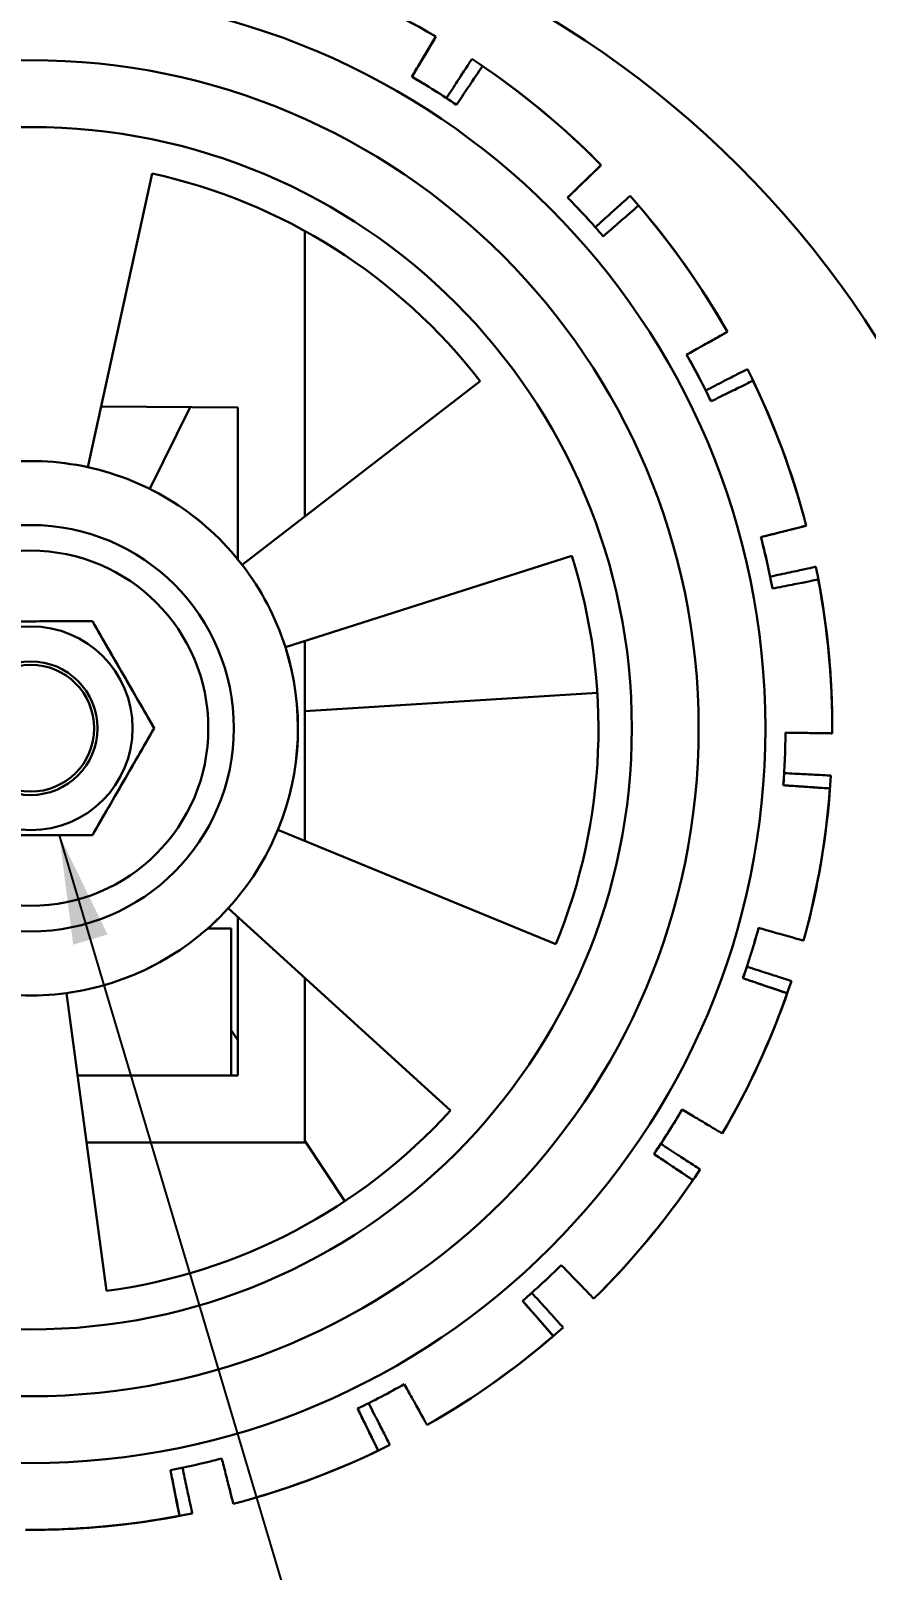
# Model space of a CAD drawing. Header units: millimetres. Extents: x 0 to 4412, y -498 to 1086.
# Drawn here: x 3981.5 to 4012.7, y 665.8 to 723.4 of the extents above; entities that cross this region are included whole.
import ezdxf

# ---------------------------------------------------------------- set-up
doc = ezdxf.new("R2010")
doc.units = ezdxf.units.MM
doc.header["$LTSCALE"] = 1.8
doc.header["$PDSIZE"] = -1
doc.layers.add('10', color=7, linetype='Continuous')
doc.styles.add('SLDTEXTSTYLE3', font='TXT', dxfattribs={"width": 0.7})
doc.dimstyles.new('ISO-25', dxfattribs={"dimtxt": 2.5, "dimasz": 2.5, "dimexe": 1.25, "dimexo": 0.625, "dimtad": 1, "dimtxsty": 'Standard', "dimcen": 2.5, "dimadec": 0, "dimazin": 0, "dimtfac": 1, "dimtmove": 0, "dimatfit": 3, "dimfxl": 1, "dimarcsym": 0})
doc.dimstyles.new('SLDDIMSTYLE2', dxfattribs={"dimtxt": 0.18, "dimasz": 4.08, "dimexe": 0, "dimexo": 0.0625, "dimgap": 0, "dimtad": 0, "dimtih": 1, "dimtoh": 1, "dimdec": 0, "dimrnd": 1e-09, "dimzin": 0, "dimdsep": 46, "dimtxsty": 'Standard', "dimsah": 1, "dimcen": 0.09, "dimadec": 0, "dimazin": 0, "dimtfac": 4.08, "dimtdec": 0, "dimtofl": 0, "dimtmove": 0, "dimatfit": 3, "dimfxl": 1, "dimfrac": 2, "dimtolj": 1, "dimtzin": 0, "dimarcsym": 0})

# ---------------------------------------------------------------- blocks, each defined once
blk = doc.blocks.new('*D62')
at = {"color": 0, "lineweight": -2, "transparency": 16777216}
for p, q in [((3591.886, 696.798), (3591.886, 620.731)), ((4041.886, 696.798), (4041.886, 620.731)), ((3595.966, 622.731), (4037.806, 622.731))]:
    blk.add_line(p, q, dxfattribs=at)
at = {"color": 0, "transparency": 16777216}
for points in [[(3595.966, 623.411), (3595.966, 622.051), (3591.886, 622.731)], [(4037.806, 623.411), (4037.806, 622.051), (4041.886, 622.731)]]:
    blk.add_solid(points, dxfattribs=at)
at = {"layer": 'Defpoints', "color": 0, "transparency": 16777216}
for p in [(3591.886, 696.798), (4041.886, 696.798), (4041.886, 622.731)]:
    blk.add_point(p, dxfattribs=at)
at = {"color": 0, "transparency": 16777216, "insert": (3841.298, 628.255), "char_height": 3.5, "attachment_point": 5, "style": 'SLDTEXTSTYLE3'}
blk.add_mtext('{\\Fgbenor|c134;\\H2.28571x;900}', dxfattribs=at)

msp = doc.modelspace()

# ---------------------------------------------------------------- linework, layer by layer
at = {"color": 7, "linetype": 'Continuous', "lineweight": 30}
for p, q in [((3996.0285, 722.195), (3996.618, 723.1825)), ((3996.6181, 723.1825), (3996.0286, 722.195)), ((3996.0289, 722.195), (3996.6184, 723.1825)), ((3996.6185, 723.1825), (3996.029, 722.195)), ((3996.0292, 722.195), (3996.6187, 723.1825)), ((3996.6188, 723.1825), (3996.0293, 722.195)), ((3996.0296, 722.195), (3996.6191, 723.1825)), ((3996.6192, 723.1825), (3996.0296, 722.195)), ((3996.6177, 723.1825), (3996.618, 723.1825)), ((3996.6181, 723.1825), (3996.6184, 723.1825)), ((3996.6185, 723.1825), (3996.6187, 723.1825)), ((3996.6188, 723.1825), (3996.6191, 723.1825)), ((3996.6192, 723.1825), (3996.6195, 723.1825)), ((3996.0286, 722.195), (3996.0285, 722.195)), ((3996.029, 722.195), (3996.0289, 722.195)), ((3996.0293, 722.195), (3996.0292, 722.195)), ((3996.0296, 722.195), (3996.0296, 722.195)), ((3998.3612, 722.0787), (3998.3615, 722.0787)), ((3998.3615, 722.0787), (3998.3616, 722.0787)), ((3998.3616, 722.0787), (3998.3618, 722.0787)), ((3998.3619, 722.0787), (3998.3619, 722.0787)), ((3998.3619, 722.0787), (3998.3622, 722.0787)), ((3998.3622, 722.0787), (3998.3622, 722.0787)), ((3998.3622, 722.0787), (3998.3625, 722.0787)), ((3998.3626, 722.0787), (3998.3626, 722.0787)), ((3998.3626, 722.0787), (3998.3629, 722.0787)), ((3995.7204, 721.6798), (3995.7226, 721.6798)), ((3985.9923, 718.0574), (3983.5885, 707.0672)), ((3983.5903, 707.0672), (3985.9939, 718.0571)), ((4001.9756, 717.574), (4002.8006, 718.3753)), ((4002.8007, 718.3753), (4001.9757, 717.574)), ((4001.976, 717.574), (4002.801, 718.3753)), ((4002.8011, 718.3753), (4001.9761, 717.574)), ((4001.9763, 717.574), (4002.8013, 718.3753)), ((4002.8014, 718.3753), (4001.9764, 717.574)), ((4001.9767, 717.574), (4002.8017, 718.3753)), ((4002.8017, 718.3753), (4001.9767, 717.574)), ((4002.8003, 718.3753), (4002.8006, 718.3753)), ((4002.8007, 718.3753), (4002.801, 718.3753)), ((4002.8011, 718.3753), (4002.8013, 718.3753)), ((4002.8014, 718.3753), (4002.8017, 718.3753)), ((4002.8017, 718.3753), (4002.802, 718.3753)), ((4001.9757, 717.574), (4001.9756, 717.574)), ((4001.9761, 717.574), (4001.976, 717.574)), ((4001.9764, 717.574), (4001.9763, 717.574)), ((4001.9767, 717.574), (4001.9767, 717.574)), ((4001.5446, 717.156), (4001.5469, 717.156)), ((4004.1987, 716.8579), (4004.199, 716.8579)), ((4004.199, 716.8579), (4004.1991, 716.8579)), ((4004.1991, 716.8579), (4004.1993, 716.8579)), ((4004.1994, 716.8579), (4004.1994, 716.8579)), ((4004.1994, 716.8579), (4004.1997, 716.8579)), ((4004.1997, 716.8579), (4004.1998, 716.8579)), ((4004.1998, 716.8579), (4004.2, 716.8579)), ((4004.2, 716.8579), (4004.2001, 716.8579)), ((4004.2001, 716.8579), (4004.2004, 716.8579)), ((3991.7056, 705.2125), (3991.7056, 715.9106)), ((4006.5241, 711.5713), (4007.5283, 712.1317)), ((4007.5284, 712.1317), (4006.5242, 711.5713)), ((4006.5244, 711.5713), (4007.5287, 712.1317)), ((4007.5288, 712.1317), (4006.5245, 711.5713)), ((4006.5248, 711.5713), (4007.529, 712.1317)), ((4007.5291, 712.1317), (4006.5249, 711.5713)), ((4006.5251, 711.5713), (4007.5294, 712.1317)), ((4007.5295, 712.1317), (4006.5252, 711.5713)), ((4007.528, 712.1317), (4007.5283, 712.1317)), ((4007.5284, 712.1317), (4007.5287, 712.1317)), ((4007.5288, 712.1317), (4007.529, 712.1317)), ((4007.5291, 712.1317), (4007.5294, 712.1317)), ((4007.5295, 712.1317), (4007.5298, 712.1317)), ((4006.5242, 711.5713), (4006.5241, 711.5713)), ((4006.5245, 711.5713), (4006.5244, 711.5713)), ((4006.5249, 711.5713), (4006.5248, 711.5713)), ((4006.5252, 711.5713), (4006.5251, 711.5713)), ((4005.9995, 711.2789), (4006.0018, 711.2789)), ((3989.3681, 703.4083), (3998.2738, 710.2822)), ((4008.486, 710.3041), (4008.4863, 710.3041)), ((4008.4863, 710.3041), (4008.4864, 710.3041)), ((4008.4864, 710.3041), (4008.4867, 710.3041)), ((4008.4867, 710.3041), (4008.4868, 710.3041)), ((4008.4868, 710.3041), (4008.487, 710.3041)), ((4008.487, 710.3041), (4008.4871, 710.3041)), ((4008.4871, 710.3041), (4008.4874, 710.3041)), ((4008.4874, 710.3041), (4008.4875, 710.3041)), ((4008.4875, 710.3041), (4008.4878, 710.3041)), ((3989.2056, 709.2982), (3984.0867, 709.3372)), ((3987.4229, 709.3117), (3985.9042, 706.2542)), ((3989.2056, 703.6153), (3989.2056, 709.2982)), ((3983.5903, 707.0672), (3983.5885, 707.0672)), ((4009.3639, 704.5959), (4010.479, 704.8772)), ((4009.364, 704.5959), (4009.3639, 704.5959)), ((4010.4791, 704.8772), (4009.364, 704.5959)), ((4009.3643, 704.5959), (4010.4794, 704.8772)), ((4009.3644, 704.5959), (4009.3643, 704.5959)), ((4010.4795, 704.8772), (4009.3644, 704.5959)), ((4009.3646, 704.5959), (4010.4797, 704.8772)), ((4009.3647, 704.5959), (4009.3646, 704.5959)), ((4010.4798, 704.8772), (4009.3647, 704.5959)), ((4009.365, 704.5959), (4010.4801, 704.8772)), ((4009.3651, 704.5959), (4009.365, 704.5959)), ((4010.4801, 704.8772), (4009.3651, 704.5959)), ((4010.4787, 704.8772), (4010.479, 704.8772)), ((4010.4791, 704.8772), (4010.4794, 704.8772)), ((4010.4795, 704.8772), (4010.4797, 704.8772)), ((4010.4798, 704.8772), (4010.4801, 704.8772)), ((4010.4801, 704.8772), (4010.4804, 704.8772)), ((4008.7816, 704.449), (4008.7838, 704.449)), ((4001.7001, 703.7457), (3990.9805, 700.3323)), ((3990.9822, 700.3323), (4001.7003, 703.7452)), ((4010.931, 702.864), (4010.9313, 702.864)), ((4010.9314, 702.864), (4010.9314, 702.864)), ((4010.9314, 702.864), (4010.9317, 702.864)), ((4010.9317, 702.864), (4010.9318, 702.864)), ((4010.9318, 702.864), (4010.932, 702.864)), ((4010.932, 702.864), (4010.9321, 702.864)), ((4010.9321, 702.864), (4010.9324, 702.864)), ((4010.9324, 702.864), (4010.9325, 702.864)), ((4010.9325, 702.864), (4010.9328, 702.864)), ((3983.7587, 701.2994), (3983.7588, 701.2994)), ((3991.7056, 693.0857), (3991.7056, 700.5627)), ((3990.9822, 700.3323), (3990.9805, 700.3323)), ((4002.6603, 698.627), (3991.7056, 697.9405)), ((3986.0702, 697.3006), (3986.0703, 697.3006)), ((4011.4513, 697.1063), (4011.4516, 697.1063)), ((4011.4517, 697.1063), (4011.4516, 697.1063)), ((4011.4517, 697.1063), (4011.4519, 697.1063)), ((4011.452, 697.1063), (4011.4519, 697.1063)), ((4011.452, 697.1063), (4011.4523, 697.1063)), ((4011.4523, 697.1063), (4011.4526, 697.1063)), ((4011.4523, 697.1063), (4011.4523, 697.1063)), ((4011.4527, 697.1063), (4011.4526, 697.1063)), ((4011.4527, 697.1063), (4011.453, 697.1063)), ((4009.6207, 695.1617), (4009.623, 695.1617)), ((4010.2199, 695.1215), (4010.22, 695.1215)), ((4011.3674, 695.0446), (4010.2199, 695.1215)), ((4010.22, 695.1215), (4011.3675, 695.0446)), ((4010.2203, 695.1215), (4010.2204, 695.1215)), ((4011.3678, 695.0446), (4010.2203, 695.1215)), ((4010.2204, 695.1215), (4011.3678, 695.0446)), ((4010.2206, 695.1215), (4010.2207, 695.1215)), ((4011.3681, 695.0446), (4010.2206, 695.1215)), ((4010.2207, 695.1215), (4011.3682, 695.0446)), ((4010.221, 695.1215), (4010.2211, 695.1215)), ((4011.3684, 695.0446), (4010.221, 695.1215)), ((4010.2211, 695.1215), (4011.3685, 695.0446)), ((4011.3671, 695.0446), (4011.3674, 695.0446)), ((4011.3675, 695.0446), (4011.3678, 695.0446)), ((4011.3678, 695.0446), (4011.3681, 695.0446)), ((4011.3682, 695.0446), (4011.3684, 695.0446)), ((4011.3685, 695.0446), (4011.3688, 695.0446)), ((3983.7628, 693.2994), (3983.763, 693.2994)), ((3990.7015, 693.4976), (4001.1073, 689.2219)), ((3990.7032, 693.4976), (3990.7015, 693.4976)), ((4001.1076, 689.2225), (3990.7032, 693.4976)), ((3997.1597, 682.9864), (3988.8438, 690.5632)), ((3989.2056, 684.2982), (3989.2056, 690.2336)), ((3988.068, 689.7982), (3988.9556, 689.7982)), ((3988.9556, 684.2982), (3988.9556, 689.7982)), ((4010.3794, 689.3484), (4010.3797, 689.3484)), ((4010.3798, 689.3484), (4010.3797, 689.3484)), ((4010.3798, 689.3484), (4010.38, 689.3484)), ((4010.3801, 689.3484), (4010.3801, 689.3484)), ((4010.3801, 689.3484), (4010.3804, 689.3484)), ((4010.3805, 689.3484), (4010.3804, 689.3484)), ((4010.3805, 689.3484), (4010.3807, 689.3484)), ((4010.3808, 689.3484), (4010.3807, 689.3484)), ((4010.3808, 689.3484), (4010.3811, 689.3484)), ((3991.7056, 681.7982), (3991.7056, 687.9558)), ((4008.1079, 687.9438), (4008.1102, 687.9438)), ((3982.7853, 687.3875), (3984.2854, 676.2379)), ((3982.787, 687.3875), (3982.7853, 687.3875)), ((3984.2871, 676.2382), (3982.787, 687.3875)), ((4008.6764, 687.7501), (4009.7649, 687.3787)), ((4008.6764, 687.7501), (4008.6764, 687.7501)), ((4009.7648, 687.3787), (4008.6764, 687.7501)), ((4008.6767, 687.7501), (4008.6768, 687.7501)), ((4009.7651, 687.3787), (4008.6767, 687.7501)), ((4008.6768, 687.7501), (4009.7652, 687.3787)), ((4008.677, 687.7501), (4008.6771, 687.7501)), ((4009.7655, 687.3787), (4008.677, 687.7501)), ((4008.6771, 687.7501), (4009.7656, 687.3787)), ((4008.6774, 687.7501), (4008.6775, 687.7501)), ((4009.7658, 687.3787), (4008.6774, 687.7501)), ((4008.6775, 687.7501), (4009.7659, 687.3787)), ((4009.7645, 687.3787), (4009.7648, 687.3787)), ((4009.7649, 687.3787), (4009.7651, 687.3787)), ((4009.7652, 687.3787), (4009.7655, 687.3787)), ((4009.7656, 687.3787), (4009.7658, 687.3787)), ((4009.7659, 687.3787), (4009.7662, 687.3787)), ((3989.2056, 685.6273), (3988.9556, 686.0037)), ((3983.2027, 684.2982), (3988.9556, 684.2982)), ((3988.9556, 684.2982), (3989.2056, 684.2982)), ((4007.3362, 682.1323), (4007.3365, 682.1323)), ((4007.3366, 682.1323), (4007.3365, 682.1323)), ((4007.3366, 682.1323), (4007.3368, 682.1323)), ((4007.3369, 682.1323), (4007.3368, 682.1323)), ((4007.3369, 682.1323), (4007.3372, 682.1323)), ((4007.3373, 682.1323), (4007.3372, 682.1323)), ((4007.3373, 682.1323), (4007.3375, 682.1323)), ((4007.3376, 682.1323), (4007.3375, 682.1323)), ((4007.3376, 682.1323), (4007.3379, 682.1323)), ((3983.539, 681.7982), (3991.7056, 681.7982)), ((3993.2097, 679.5974), (3991.7056, 681.8624)), ((4004.7785, 681.3634), (4004.7808, 681.3634)), ((4005.2775, 681.0293), (4005.2776, 681.0293)), ((4006.2327, 680.3889), (4005.2775, 681.0293)), ((4005.2776, 681.0293), (4006.2328, 680.3889)), ((4005.2778, 681.0293), (4005.2779, 681.0293)), ((4006.2331, 680.3889), (4005.2778, 681.0293)), ((4005.2779, 681.0293), (4006.2332, 680.3889)), ((4005.2782, 681.0293), (4005.2783, 681.0293)), ((4006.2334, 680.3889), (4005.2782, 681.0293)), ((4005.2783, 681.0293), (4006.2335, 680.3889)), ((4005.2785, 681.0293), (4005.2786, 681.0293)), ((4006.2338, 680.3889), (4005.2785, 681.0293)), ((4005.2786, 681.0293), (4006.2339, 680.3889)), ((4006.2324, 680.3889), (4006.2327, 680.3889)), ((4006.2328, 680.3889), (4006.2331, 680.3889)), ((4006.2332, 680.3889), (4006.2334, 680.3889)), ((4006.2335, 680.3889), (4006.2338, 680.3889)), ((4006.2339, 680.3889), (4006.2342, 680.3889)), ((3999.8594, 675.8689), (3999.8617, 675.8689)), ((4002.529, 675.9497), (4002.5293, 675.9497)), ((4002.5294, 675.9497), (4002.5293, 675.9498)), ((4002.5294, 675.9497), (4002.5296, 675.9497)), ((4002.5297, 675.9497), (4002.5297, 675.9498)), ((4002.5297, 675.9497), (4002.53, 675.9497)), ((4002.5301, 675.9497), (4002.53, 675.9498)), ((4002.5301, 675.9497), (4002.5303, 675.9497)), ((4002.5304, 675.9497), (4002.5304, 675.9498)), ((4002.5304, 675.9497), (4002.5307, 675.9497)), ((4000.255, 675.4172), (4001.012, 674.5514)), ((4000.255, 675.4172), (4000.255, 675.4172)), ((4001.0119, 674.5514), (4000.255, 675.4172)), ((4000.2553, 675.4172), (4000.2554, 675.4172)), ((4001.0123, 674.5514), (4000.2553, 675.4172)), ((4000.2554, 675.4172), (4001.0123, 674.5514)), ((4000.2556, 675.4172), (4000.2557, 675.4172)), ((4001.0126, 674.5514), (4000.2556, 675.4172)), ((4000.2557, 675.4172), (4001.0127, 674.5514)), ((4000.256, 675.4172), (4000.2561, 675.4172)), ((4001.0129, 674.5514), (4000.256, 675.4172)), ((4000.2561, 675.4172), (4001.013, 674.5514)), ((4001.0116, 674.5514), (4001.0119, 674.5514)), ((4001.012, 674.5514), (4001.0123, 674.5514)), ((4001.0123, 674.5514), (4001.0126, 674.5514)), ((4001.0127, 674.5514), (4001.0129, 674.5514)), ((4001.013, 674.5514), (4001.0133, 674.5514)), ((3993.6859, 671.8348), (3993.6882, 671.8348)), ((3993.951, 671.2962), (3993.9511, 671.2962)), ((3994.4581, 670.264), (3993.951, 671.2962)), ((3993.9511, 671.2962), (3994.4582, 670.264)), ((3993.9514, 671.2962), (3993.9515, 671.2962)), ((3994.4585, 670.264), (3993.9514, 671.2962)), ((3993.9515, 671.2962), (3994.4586, 670.264)), ((3993.9517, 671.2962), (3993.9518, 671.2962)), ((3994.4588, 670.264), (3993.9517, 671.2962)), ((3993.9518, 671.2962), (3994.4589, 670.264)), ((3993.9521, 671.2962), (3993.9522, 671.2962)), ((3994.4592, 670.264), (3993.9521, 671.2962)), ((3993.9522, 671.2962), (3994.4592, 670.264)), ((3996.2854, 671.222), (3996.2857, 671.222)), ((3996.2858, 671.222), (3996.2861, 671.222)), ((3996.2858, 671.222), (3996.2858, 671.222)), ((3996.2861, 671.222), (3996.2861, 671.222)), ((3996.2861, 671.222), (3996.2864, 671.222)), ((3996.2865, 671.222), (3996.2865, 671.222)), ((3996.2865, 671.222), (3996.2867, 671.222)), ((3996.2868, 671.222), (3996.2871, 671.222)), ((3996.2868, 671.222), (3996.2868, 671.222)), ((3994.4578, 670.264), (3994.4581, 670.264)), ((3994.4582, 670.264), (3994.4585, 670.264)), ((3994.4586, 670.264), (3994.4588, 670.264)), ((3994.4589, 670.264), (3994.4592, 670.264)), ((3994.4592, 670.264), (3994.4595, 670.264)), ((3986.6786, 669.5359), (3986.6809, 669.5359)), ((3986.7954, 668.9473), (3987.0181, 667.819)), ((3986.7954, 668.9473), (3986.7954, 668.9473)), ((3987.018, 667.819), (3986.7954, 668.9473)), ((3986.7957, 668.9473), (3986.7958, 668.9473)), ((3987.0183, 667.819), (3986.7957, 668.9473)), ((3986.7958, 668.9473), (3987.0184, 667.819)), ((3986.796, 668.9473), (3986.7961, 668.9473)), ((3987.0187, 667.819), (3986.796, 668.9473)), ((3986.7961, 668.9473), (3987.0188, 667.819)), ((3986.7964, 668.9473), (3986.7965, 668.9473)), ((3987.019, 667.819), (3986.7964, 668.9473)), ((3986.7965, 668.9473), (3987.0191, 667.819)), ((3987.0177, 667.819), (3987.018, 667.819)), ((3987.0181, 667.819), (3987.0183, 667.819)), ((3987.0184, 667.819), (3987.0187, 667.819)), ((3987.0188, 667.819), (3987.019, 667.819)), ((3987.0191, 667.819), (3987.0194, 667.819)), ((3989.031, 668.2713), (3989.0313, 668.2713)), ((3989.0313, 668.2713), (3989.0313, 668.2713)), ((3989.0313, 668.2713), (3989.0316, 668.2713)), ((3989.0317, 668.2713), (3989.0317, 668.2713)), ((3989.0317, 668.2713), (3989.0319, 668.2713)), ((3989.032, 668.2713), (3989.032, 668.2713)), ((3989.032, 668.2713), (3989.0323, 668.2713)), ((3989.0324, 668.2713), (3989.0324, 668.2713)), ((3989.0324, 668.2713), (3989.0327, 668.2713)), ((3981.4519, 667.2982), (3981.4522, 667.2982)), ((3981.4523, 667.2982), (3981.4525, 667.2982))]:
    msp.add_line(p, q, dxfattribs=at)
for centre, radius in [((3981.4516, 697.2982), 27.5), ((3981.4516, 697.2982), 25), ((3981.4519, 697.2982), 22.5), ((3981.4517, 697.2982), 7.6042), ((3981.4516, 697.2982), 6.6459), ((3981.4513, 697.2982), 3.8125), ((3981.4513, 697.2982), 2.5), ((3981.4513, 697.2982), 2.3736)]:
    msp.add_circle(centre, radius, dxfattribs=at)
for centre, radius, start, end in [((3981.4556, 691.7982), 37.5, 7.662256, 172.337744), ((3981.4519, 697.2982), 30, 59.633554, 70.691889), ((3981.4522, 697.2982), 30, 59.633554, 70.691889), ((3981.4529, 697.2982), 30, 59.633554, 70.691889), ((3981.4532, 697.2982), 30, 59.633554, 70.691889), ((3981.4556, 697.2982), 30, 45.556741, 56.615076), ((3981.4519, 697.2982), 30, 44.633554, 55.691889), ((3981.4522, 697.2982), 30, 44.633554, 55.691889), ((3981.4529, 697.2982), 30, 44.633554, 55.691889), ((3981.4532, 697.2982), 30, 44.633554, 55.691889), ((3981.4516, 697.2982), 28.25, 55.662721, 59.662721), ((3981.4539, 697.2982), 28.25, 55.662721, 59.662721), ((3981.4519, 697.2982), 21.25, 37.662721, 77.662721), ((3981.4516, 697.2982), 28.25, 40.662721, 44.662721), ((3981.4539, 697.2982), 28.25, 40.662721, 44.662721), ((3981.4556, 697.2982), 30, 30.556741, 41.615076), ((3981.4519, 697.2982), 30, 29.633554, 40.691889), ((3981.4522, 697.2982), 30, 29.633554, 40.691889), ((3981.4529, 697.2982), 30, 29.633554, 40.691889), ((3981.4532, 697.2982), 30, 29.633554, 40.691889), ((3981.4516, 697.2982), 28.25, 25.662721, 29.662721), ((3981.4539, 697.2982), 28.25, 25.662721, 29.662721), ((3981.4556, 697.2982), 30, 15.556741, 26.615076), ((3981.4519, 697.2982), 30, 14.633554, 25.691889), ((3981.4522, 697.2982), 30, 14.633554, 25.691889), ((3981.4529, 697.2982), 30, 14.633554, 25.691889), ((3981.4532, 697.2982), 30, 14.633554, 25.691889), ((3981.4519, 697.2982), 10, 77.662721, 97.662721), ((3981.4519, 697.2982), 10, 37.662721, 77.662721), ((3981.4536, 697.2982), 10, 37.662721, 77.662721), ((3981.4516, 697.2982), 28.25, 10.662721, 14.662721), ((3981.4539, 697.2982), 28.25, 10.662721, 14.662721), ((3981.4519, 697.2982), 21.25, 337.662721, 17.662721), ((3981.4519, 697.2982), 10, 17.662721, 37.662721), ((3981.4556, 697.2982), 30, 0.556741, 11.615076), ((3981.4519, 697.2982), 30, 359.633554, 10.691889), ((3981.4522, 697.2982), 30, 359.633554, 10.691889), ((3981.4529, 697.2982), 30, 359.633554, 10.691889), ((3981.4532, 697.2982), 30, 359.633554, 10.691889), ((3981.4519, 697.2982), 10, 337.662721, 17.662721), ((3981.4536, 697.2982), 10, 337.662721, 17.662721), ((3981.4516, 697.2982), 28.25, 355.662721, 359.662721), ((3981.4539, 697.2982), 28.25, 355.662721, 359.662721), ((3981.4556, 697.2982), 30, 345.556741, 356.615076), ((3981.4519, 697.2982), 30, 344.633554, 355.691889), ((3981.4522, 697.2982), 30, 344.633554, 355.691889), ((3981.4529, 697.2982), 30, 344.633554, 355.691889), ((3981.4532, 697.2982), 30, 344.633554, 355.691889), ((3981.4519, 697.2982), 10, 317.662721, 337.662721), ((3981.4519, 697.2982), 10, 277.662721, 317.662721), ((3981.4536, 697.2982), 10, 277.662721, 317.662721), ((3981.4516, 697.2982), 28.25, 340.662721, 344.662721), ((3981.4539, 697.2982), 28.25, 340.662721, 344.662721), ((3981.4519, 697.2982), 10, 257.662721, 277.662721), ((3981.4519, 697.2982), 30, 329.633554, 340.691889), ((3981.4522, 697.2982), 30, 329.633554, 340.691889), ((3981.4529, 697.2982), 30, 329.633554, 340.691889), ((3981.4532, 697.2982), 30, 329.633554, 340.691889), ((3981.4556, 697.2982), 30, 330.556741, 341.615076), ((3981.4519, 697.2982), 21.25, 277.662721, 317.662721), ((3981.4516, 697.2982), 28.25, 325.662721, 329.662721), ((3981.4539, 697.2982), 28.25, 325.662721, 329.662721), ((3981.4556, 697.2982), 30, 315.556741, 326.615076), ((3981.4519, 697.2982), 30, 314.633554, 325.691888), ((3981.4522, 697.2982), 30, 314.633554, 325.691888), ((3981.4529, 697.2982), 30, 314.633554, 325.691888), ((3981.4532, 697.2982), 30, 314.633554, 325.691888), ((3981.4516, 697.2982), 28.25, 310.662721, 314.662721), ((3981.4539, 697.2982), 28.25, 310.662721, 314.662721), ((3981.4556, 697.2982), 30, 300.556741, 311.615076), ((3981.4519, 697.2982), 30, 299.633554, 310.691888), ((3981.4522, 697.2982), 30, 299.633554, 310.691888), ((3981.4529, 697.2982), 30, 299.633554, 310.691888), ((3981.4532, 697.2982), 30, 299.633554, 310.691888), ((3981.4516, 697.2982), 28.25, 295.662721, 299.662721), ((3981.4539, 697.2982), 28.25, 295.662721, 299.662721), ((3981.4519, 697.2982), 30, 284.633554, 295.691888), ((3981.4522, 697.2982), 30, 284.633554, 295.691888), ((3981.4529, 697.2982), 30, 284.633554, 295.691888), ((3981.4532, 697.2982), 30, 284.633554, 295.691888), ((3981.4556, 697.2982), 30, 285.556741, 296.615076), ((3981.4516, 697.2982), 28.25, 280.662721, 284.662721), ((3981.4539, 697.2982), 28.25, 280.662721, 284.662721), ((3981.4519, 697.2982), 30, 269.633554, 280.691889), ((3981.4522, 697.2982), 30, 270, 280.691889), ((3981.4532, 697.2982), 30, 270, 280.691889), ((3981.4529, 697.2982), 30, 270.2879, 280.691889), ((3981.4556, 697.2982), 30, 270.556741, 281.615076)]:
    msp.add_arc(centre, radius, start, end, dxfattribs=at)
for points, knots in [([(3996.6177, 723.1825), (3996.6036, 723.1588), (3996.5752, 723.1114), (3996.3538, 722.7406), (3996.0567, 722.2432), (3995.8215, 721.8492), (3995.7204, 721.6798)], [0, 0, 0, 0, 0.2663104, 0.532652, 0.7989975, 1, 1, 1, 1]), ([(3995.7226, 721.6798), (3995.856, 721.9031), (3996.1226, 722.3498), (3996.4203, 722.8486), (3996.5926, 723.1373), (3996.6114, 723.1689), (3996.6195, 723.1825)], [0, 0, 0, 0, 0.26632048, 0.53267969, 0.79903205, 1, 1, 1, 1]), ([(3997.0125, 720.8788), (3997.1538, 721.0971), (3997.4365, 721.5339), (3997.7521, 722.0215), (3997.9349, 722.3038), (3997.9549, 722.3347), (3997.9634, 722.3479)], [0, 0, 0, 0, 0.26631372, 0.53267292, 0.79902527, 1, 1, 1, 1]), ([(3997.3864, 720.6251), (3997.5312, 720.8411), (3997.821, 721.2732), (3998.1445, 721.7557), (3998.3318, 722.0351), (3998.3523, 722.0656), (3998.3612, 722.0787)], [0, 0, 0, 0, 0.2663216, 0.5326808, 0.7990332, 1, 1, 1, 1]), ([(4002.8003, 718.3753), (4002.7805, 718.3561), (4002.7409, 718.3176), (4002.431, 718.0168), (4002.0153, 717.6131), (4001.6862, 717.2935), (4001.5446, 717.156)], [0, 0, 0, 0, 0.26631044, 0.53265202, 0.79899746, 1, 1, 1, 1]), ([(4001.5469, 717.156), (4001.7335, 717.3372), (4002.1066, 717.6997), (4002.5233, 718.1044), (4002.7644, 718.3386), (4002.7907, 718.3643), (4002.802, 718.3753)], [0, 0, 0, 0, 0.2663247, 0.532684, 0.7990363, 1, 1, 1, 1]), ([(4002.5855, 716.0489), (4002.7786, 716.2232), (4003.1646, 716.5719), (4003.5957, 716.9612), (4003.8453, 717.1866), (4003.8726, 717.2113), (4003.8843, 717.2219)], [0, 0, 0, 0, 0.2663216, 0.5326808, 0.7990332, 1, 1, 1, 1]), ([(4002.8809, 715.706), (4003.0767, 715.8772), (4003.4684, 716.2196), (4003.9058, 716.602), (4004.159, 716.8233), (4004.1868, 716.8475), (4004.1987, 716.8579)], [0, 0, 0, 0, 0.2663252, 0.5326844, 0.7990368, 1, 1, 1, 1]), ([(4007.528, 712.1317), (4007.5039, 712.1183), (4007.4557, 712.0914), (4007.0785, 711.881), (4006.5725, 711.5986), (4006.1719, 711.3751), (4005.9995, 711.2789)], [0, 0, 0, 0, 0.2663104, 0.532652, 0.7989975, 1, 1, 1, 1]), ([(4006.0018, 711.2789), (4006.2289, 711.4057), (4006.6832, 711.6592), (4007.1904, 711.9422), (4007.484, 712.1061), (4007.516, 712.124), (4007.5298, 712.1317)], [0, 0, 0, 0, 0.2663261, 0.5326854, 0.7990377, 1, 1, 1, 1]), ([(4006.7186, 709.9411), (4006.9502, 710.0596), (4007.4133, 710.2965), (4007.9305, 710.5609), (4008.2299, 710.7141), (4008.2626, 710.7308), (4008.2767, 710.738)], [0, 0, 0, 0, 0.2663252, 0.5326844, 0.7990368, 1, 1, 1, 1]), ([(4006.915, 709.5325), (4007.1485, 709.6472), (4007.6154, 709.8765), (4008.1369, 710.1327), (4008.4388, 710.2809), (4008.4718, 710.2971), (4008.486, 710.3041)], [0, 0, 0, 0, 0.26632614, 0.53268536, 0.79903773, 1, 1, 1, 1]), ([(4010.4787, 704.8772), (4010.452, 704.8705), (4010.3984, 704.857), (4009.9796, 704.7513), (4009.4178, 704.6096), (4008.9729, 704.4973), (4008.7816, 704.449)], [0, 0, 0, 0, 0.2663104, 0.532652, 0.7989975, 1, 1, 1, 1]), ([(4008.7838, 704.449), (4009.036, 704.5127), (4009.5404, 704.64), (4010.1036, 704.7821), (4010.4296, 704.8644), (4010.4651, 704.8734), (4010.4804, 704.8772)], [0, 0, 0, 0, 0.2663252, 0.5326844, 0.7990368, 1, 1, 1, 1]), ([(4009.13, 702.9718), (4009.3844, 703.0263), (4009.8931, 703.1352), (4010.4611, 703.2568), (4010.7899, 703.3272), (4010.8258, 703.3349), (4010.8413, 703.3382)], [0, 0, 0, 0, 0.2663261, 0.5326854, 0.7990377, 1, 1, 1, 1]), ([(4009.2138, 702.5252), (4009.469, 702.5755), (4009.9794, 702.6763), (4010.5494, 702.7887), (4010.8794, 702.8538), (4010.9155, 702.8609), (4010.931, 702.864)], [0, 0, 0, 0, 0.2663247, 0.532684, 0.7990363, 1, 1, 1, 1]), ([(3983.7587, 701.2994), (3983.2051, 701.2991), (3982.2722, 701.2986), (3980.9065, 701.2979), (3979.9212, 701.2974), (3979.3377, 701.2971), (3979.1399, 701.297)], [0, 0, 0, 0, 0.3635927, 0.6127918, 0.8687099, 1, 1, 1, 1]), ([(3986.0702, 697.3006), (3985.8695, 697.6476), (3985.4639, 698.3493), (3984.863, 699.3889), (3984.2885, 700.3827), (3983.9364, 700.992), (3983.7587, 701.2994)], [0, 0, 0, 0, 0.2646044, 0.5349466, 0.7653425, 1, 1, 1, 1]), ([(3983.7588, 701.2994), (3983.9595, 700.9523), (3984.3651, 700.2506), (3984.966, 699.211), (3985.5405, 698.2173), (3985.8926, 697.608), (3986.0703, 697.3006)], [0, 0, 0, 0, 0.2646044, 0.5349466, 0.7653425, 1, 1, 1, 1]), ([(3983.7628, 693.2994), (3983.9631, 693.6466), (3984.3679, 694.3487), (3984.9678, 695.389), (3985.5412, 696.3833), (3985.8928, 696.993), (3986.0702, 697.3006)], [0, 0, 0, 0, 0.2646044, 0.5349466, 0.7653425, 1, 1, 1, 1]), ([(3986.0703, 697.3006), (3985.8701, 696.9533), (3985.4653, 696.2512), (3984.8654, 695.211), (3984.292, 694.2166), (3983.9404, 693.607), (3983.763, 693.2994)], [0, 0, 0, 0, 0.2646044, 0.5349466, 0.7653425, 1, 1, 1, 1]), ([(4011.4513, 697.1063), (4011.4237, 697.1067), (4011.3685, 697.1075), (4010.9366, 697.1138), (4010.3572, 697.1223), (4009.8984, 697.129), (4009.7011, 697.1319)], [0, 0, 0, 0, 0.2663104, 0.532652, 0.7989975, 1, 1, 1, 1]), ([(4009.6555, 695.6158), (4009.9152, 695.6026), (4010.4348, 695.5762), (4011.0149, 695.5466), (4011.3508, 695.5295), (4011.3875, 695.5277), (4011.4033, 695.5269)], [0, 0, 0, 0, 0.2663247, 0.532684, 0.7990363, 1, 1, 1, 1]), ([(4009.6207, 695.1617), (4009.8802, 695.1443), (4010.3993, 695.1095), (4010.979, 695.0706), (4011.3146, 695.0481), (4011.3513, 695.0456), (4011.3671, 695.0446)], [0, 0, 0, 0, 0.2663205, 0.5326797, 0.799032, 1, 1, 1, 1]), ([(4011.3688, 695.0446), (4011.3414, 695.0464), (4011.2864, 695.0501), (4010.8556, 695.079), (4010.2776, 695.1178), (4009.8198, 695.1485), (4009.623, 695.1617)], [0, 0, 0, 0, 0.2663104, 0.532652, 0.7989975, 1, 1, 1, 1]), ([(3979.144, 693.297), (3979.3419, 693.2971), (3979.9157, 693.2974), (3980.9005, 693.2979), (3982.2666, 693.2986), (3983.2093, 693.2991), (3983.7628, 693.2994)], [0, 0, 0, 0, 0.1312906, 0.3807973, 0.6364058, 1, 1, 1, 1]), ([(3983.763, 693.2994), (3983.2095, 693.2991), (3982.2766, 693.2986), (3980.9109, 693.2979), (3979.9256, 693.2974), (3979.3421, 693.2971), (3979.1442, 693.297)], [0, 0, 0, 0, 0.3635927, 0.6127918, 0.8687099, 1, 1, 1, 1]), ([(4010.3794, 689.3484), (4010.3528, 689.3559), (4010.2997, 689.371), (4009.8842, 689.4888), (4009.3267, 689.647), (4008.8853, 689.7722), (4008.6955, 689.826)], [0, 0, 0, 0, 0.2663104, 0.532652, 0.7989975, 1, 1, 1, 1]), ([(4008.1079, 687.9438), (4008.3541, 687.8598), (4008.8465, 687.6918), (4009.3963, 687.5043), (4009.7147, 687.3957), (4009.7495, 687.3838), (4009.7645, 687.3787)], [0, 0, 0, 0, 0.2663137, 0.5326729, 0.7990253, 1, 1, 1, 1]), ([(4009.7662, 687.3787), (4009.7402, 687.3876), (4009.688, 687.4054), (4009.2794, 687.5449), (4008.7311, 687.7319), (4008.2969, 687.8801), (4008.1102, 687.9438)], [0, 0, 0, 0, 0.2663104, 0.532652, 0.7989975, 1, 1, 1, 1]), ([(4008.2592, 688.3745), (4008.5067, 688.2945), (4009.0017, 688.1345), (4009.5544, 687.9558), (4009.8744, 687.8524), (4009.9093, 687.841), (4009.9244, 687.8362)], [0, 0, 0, 0, 0.26632048, 0.53267969, 0.79903205, 1, 1, 1, 1]), ([(4007.3362, 682.1323), (4007.3125, 682.1464), (4007.2651, 682.1747), (4006.8942, 682.3961), (4006.3966, 682.6931), (4006.0027, 682.9282), (4005.8332, 683.0294)], [0, 0, 0, 0, 0.2663104, 0.532652, 0.7989975, 1, 1, 1, 1]), ([(4005.0362, 681.7413), (4005.2546, 681.6), (4005.6913, 681.3173), (4006.179, 681.0016), (4006.4613, 680.8189), (4006.4921, 680.7989), (4006.5054, 680.7903)], [0, 0, 0, 0, 0.2663137, 0.5326729, 0.7990253, 1, 1, 1, 1]), ([(4004.7785, 681.3634), (4004.9946, 681.2185), (4005.4267, 680.9289), (4005.9093, 680.6054), (4006.1887, 680.4181), (4006.2193, 680.3977), (4006.2324, 680.3889)], [0, 0, 0, 0, 0.26632162, 0.53268084, 0.7990332, 1, 1, 1, 1]), ([(4006.2342, 680.3889), (4006.2113, 680.4042), (4006.1655, 680.4349), (4005.8069, 680.6754), (4005.3257, 680.998), (4004.9447, 681.2535), (4004.7808, 681.3634)], [0, 0, 0, 0, 0.2663104, 0.532652, 0.7989975, 1, 1, 1, 1]), ([(4002.529, 675.9497), (4002.5097, 675.9695), (4002.4712, 676.0091), (4002.1703, 676.3189), (4001.7666, 676.7345), (4001.4469, 677.0636), (4001.3094, 677.2052)], [0, 0, 0, 0, 0.2663104, 0.532652, 0.7989975, 1, 1, 1, 1]), ([(3999.8594, 675.8689), (4000.0307, 675.6731), (4000.3731, 675.2814), (4000.7555, 674.8441), (4000.9769, 674.5909), (4001.0012, 674.5633), (4001.0116, 674.5514)], [0, 0, 0, 0, 0.2663252, 0.5326844, 0.7990368, 1, 1, 1, 1]), ([(4001.0133, 674.5514), (4000.9952, 674.5721), (4000.959, 674.6136), (4000.6748, 674.9387), (4000.2935, 675.3749), (3999.9916, 675.7203), (3999.8617, 675.8689)], [0, 0, 0, 0, 0.2663104, 0.532652, 0.7989975, 1, 1, 1, 1]), ([(4000.2063, 676.1683), (4000.3807, 675.9752), (4000.7293, 675.5891), (4001.1187, 675.158), (4001.3441, 674.9085), (4001.3687, 674.8812), (4001.3793, 674.8695)], [0, 0, 0, 0, 0.26632162, 0.53268084, 0.7990332, 1, 1, 1, 1]), ([(3996.2854, 671.222), (3996.2719, 671.2461), (3996.245, 671.2942), (3996.0345, 671.6713), (3995.7521, 672.1773), (3995.5285, 672.5779), (3995.4323, 672.7502)], [0, 0, 0, 0, 0.26631044, 0.53265202, 0.79899746, 1, 1, 1, 1]), ([(3993.6859, 671.8348), (3993.8006, 671.6013), (3994.03, 671.1344), (3994.2862, 670.613), (3994.4346, 670.3112), (3994.4508, 670.2782), (3994.4578, 670.264)], [0, 0, 0, 0, 0.2663261, 0.5326854, 0.7990377, 1, 1, 1, 1]), ([(3994.4595, 670.264), (3994.4474, 670.2888), (3994.4232, 670.3383), (3994.2328, 670.7259), (3993.9774, 671.2459), (3993.7752, 671.6577), (3993.6882, 671.8348)], [0, 0, 0, 0, 0.2663104, 0.532652, 0.7989975, 1, 1, 1, 1]), ([(3994.0986, 672.0352), (3994.217, 671.8036), (3994.4539, 671.3404), (3994.7184, 670.8233), (3994.8715, 670.5239), (3994.8882, 670.4911), (3994.8954, 670.4771)], [0, 0, 0, 0, 0.2663252, 0.5326844, 0.7990368, 1, 1, 1, 1]), ([(3986.6786, 669.5359), (3986.729, 669.2808), (3986.8297, 668.7704), (3986.9423, 668.2005), (3987.0074, 667.8706), (3987.0146, 667.8345), (3987.0177, 667.819)], [0, 0, 0, 0, 0.2663247, 0.532684, 0.7990363, 1, 1, 1, 1]), ([(3987.0194, 667.819), (3987.0141, 667.846), (3987.0035, 667.9001), (3986.92, 668.3238), (3986.8079, 668.8923), (3986.7191, 669.3424), (3986.6809, 669.5359)], [0, 0, 0, 0, 0.26631044, 0.53265202, 0.79899746, 1, 1, 1, 1]), ([(3987.1293, 669.6238), (3987.1837, 669.3694), (3987.2926, 668.8607), (3987.4143, 668.2927), (3987.4847, 667.9639), (3987.4924, 667.928), (3987.4957, 667.9125)], [0, 0, 0, 0, 0.26632614, 0.53268536, 0.79903773, 1, 1, 1, 1]), ([(3989.031, 668.2713), (3989.0242, 668.2981), (3989.0106, 668.3515), (3988.9049, 668.7702), (3988.763, 669.332), (3988.6508, 669.7769), (3988.6025, 669.9682)], [0, 0, 0, 0, 0.2663104, 0.532652, 0.7989975, 1, 1, 1, 1])]:
    msp.add_open_spline(points, degree=3, knots=knots, dxfattribs=at)

# ---------------------------------------------------------------- dimensions: what is measured, and where the dimension line sits
dim = msp.add_linear_dim(base=(4041.8856, 622.731), p1=(3591.8856, 696.7982), p2=(4041.8856, 696.7982), text='{\\Fgbenor|c134;\\H2.28571x;900}', dimstyle='ISO-25', override={"dimtxt": 3.5, "dimasz": 4.08, "dimexe": 2, "dimexo": 0, "dimgap": 1.524, "dimtih": 1, "dimtoh": 1, "dimlfac": 2, "dimzin": 0, "dimtxsty": 'SLDTEXTSTYLE3', "dimadec": 2, "dimtzin": 0})
dim.commit()
dim.dimension.update_dxf_attribs({"geometry": '*D62', "text_midpoint": (3841.2981, 622.731), "dimtype": 160})

# ---------------------------------------------------------------- leaders
at = {"layer": '10'}
for points in [[(4004.3347, 775.7982), (4038.0012, 606.3399)], [(3982.5161, 693.2987), (4008.4296, 606.3399)]]:
    msp.add_leader(points, dimstyle='SLDDIMSTYLE2', dxfattribs=at)

doc.saveas('drawing.dxf')
